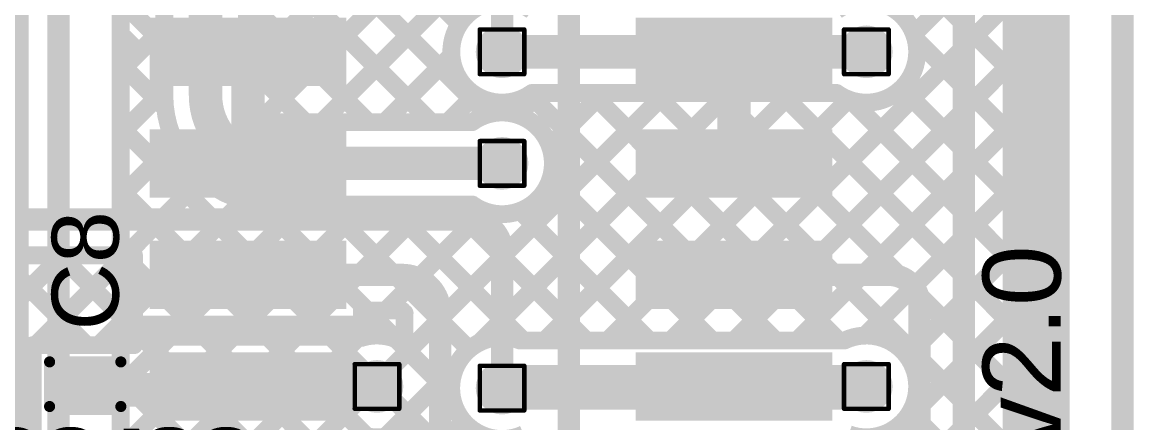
# Model space of a CAD drawing. Header units: inches. Extents: x -17 to 443, y -40 to 218.
# Drawn here: x 104.4 to 117.06, y 146.48 to 151.04 of the extents above; entities that cross this region are included whole.
import ezdxf

# ---------------------------------------------------------------- set-up
doc = ezdxf.new("R2010")
doc.units = ezdxf.units.IN
for name, color, linetype in [('Board Outline', 216, 'Continuous'), ('Bottom Layer', 5, 'Continuous'), ('Drill Drawing', 1, 'Continuous'), ('Fabrication', 76, 'Continuous'), ('Top Layer', 1, 'Continuous'), ('Top Overlay', 2, 'Continuous'), ('Top Paste', 8, 'Continuous'), ('Top Solder', 216, 'Continuous'), ('Via Holes', 16, 'Continuous')]:
    doc.layers.add(name, color=color, linetype=linetype)
doc.styles.add('Arial', font='', dxfattribs={"height": 0.2})
doc.styles.get('Arial').set_extended_font_data('Arial')

# ---------------------------------------------------------------- blocks, each defined once
blk = doc.blocks.new('14_SO_27')
at = {"layer": 'Top Layer'}
for points in [[(-1.75, 4.097), (-1.75, 3.523), (-3.788, 3.523), (-3.788, 4.097)], [(3.788, 4.097), (3.788, 3.523), (1.75, 3.523), (1.75, 4.097)], [(-1.75, 2.827), (-1.75, 2.253), (-3.788, 2.253), (-3.788, 2.827)], [(3.788, 2.827), (3.788, 2.253), (1.75, 2.253), (1.75, 2.827)], [(-1.75, 1.557), (-1.75, 0.983), (-3.788, 0.983), (-3.788, 1.557)], [(3.788, 1.557), (3.788, 0.983), (1.75, 0.983), (1.75, 1.557)], [(-1.75, 0.287), (-1.75, -0.287), (-3.788, -0.287), (-3.788, 0.287)], [(3.788, 0.287), (3.788, -0.287), (1.75, -0.287), (1.75, 0.287)], [(-1.75, -0.983), (-1.75, -1.557), (-3.788, -1.557), (-3.788, -0.983)], [(3.788, -0.983), (3.788, -1.557), (1.75, -1.557), (1.75, -0.983)], [(-1.75, -2.253), (-1.75, -2.827), (-3.788, -2.827), (-3.788, -2.253)], [(3.788, -2.253), (3.788, -2.827), (1.75, -2.827), (1.75, -2.253)], [(-1.75, -3.523), (-1.75, -4.097), (-3.788, -4.097), (-3.788, -3.523)], [(3.788, -3.523), (3.788, -4.097), (1.75, -4.097), (1.75, -3.523)]]:
    blk.add_hatch(color=1, dxfattribs=at).paths.add_polyline_path(points)
at = {"layer": 'Top Paste'}
for points in [[(-1.75, 4.097), (-1.75, 3.523), (-3.788, 3.523), (-3.788, 4.097)], [(3.788, 4.097), (3.788, 3.523), (1.75, 3.523), (1.75, 4.097)], [(-1.75, 2.827), (-1.75, 2.253), (-3.788, 2.253), (-3.788, 2.827)], [(3.788, 2.827), (3.788, 2.253), (1.75, 2.253), (1.75, 2.827)], [(-1.75, 1.557), (-1.75, 0.983), (-3.788, 0.983), (-3.788, 1.557)], [(3.788, 1.557), (3.788, 0.983), (1.75, 0.983), (1.75, 1.557)], [(-1.75, 0.287), (-1.75, -0.287), (-3.788, -0.287), (-3.788, 0.287)], [(3.788, 0.287), (3.788, -0.287), (1.75, -0.287), (1.75, 0.287)], [(-1.75, -0.983), (-1.75, -1.557), (-3.788, -1.557), (-3.788, -0.983)], [(3.788, -0.983), (3.788, -1.557), (1.75, -1.557), (1.75, -0.983)], [(-1.75, -2.253), (-1.75, -2.827), (-3.788, -2.827), (-3.788, -2.253)], [(3.788, -2.253), (3.788, -2.827), (1.75, -2.827), (1.75, -2.253)], [(-1.75, -3.523), (-1.75, -4.097), (-3.788, -4.097), (-3.788, -3.523)], [(3.788, -3.523), (3.788, -4.097), (1.75, -4.097), (1.75, -3.523)]]:
    blk.add_hatch(color=8, dxfattribs=at).paths.add_polyline_path(points)
at = {"layer": 'Top Solder'}
for points in [[(-1.649, 4.199), (-1.649, 3.421), (-3.89, 3.421), (-3.89, 4.199)], [(3.89, 4.199), (3.89, 3.421), (1.649, 3.421), (1.649, 4.199)], [(-1.649, 2.929), (-1.649, 2.151), (-3.89, 2.151), (-3.89, 2.929)], [(3.89, 2.929), (3.89, 2.151), (1.649, 2.151), (1.649, 2.929)], [(-1.649, 1.659), (-1.649, 0.881), (-3.89, 0.881), (-3.89, 1.659)], [(3.89, 1.659), (3.89, 0.881), (1.649, 0.881), (1.649, 1.659)], [(-1.649, 0.389), (-1.649, -0.389), (-3.89, -0.389), (-3.89, 0.389)], [(3.89, 0.389), (3.89, -0.389), (1.649, -0.389), (1.649, 0.389)], [(-1.649, -0.881), (-1.649, -1.659), (-3.89, -1.659), (-3.89, -0.881)], [(3.89, -0.881), (3.89, -1.659), (1.649, -1.659), (1.649, -0.881)], [(-1.649, -2.151), (-1.649, -2.929), (-3.89, -2.929), (-3.89, -2.151)], [(3.89, -2.151), (3.89, -2.929), (1.649, -2.929), (1.649, -2.151)], [(-1.649, -3.421), (-1.649, -4.199), (-3.89, -4.199), (-3.89, -3.421)], [(3.89, -3.421), (3.89, -4.199), (1.649, -4.199), (1.649, -3.421)]]:
    blk.add_hatch(color=216, dxfattribs=at).paths.add_polyline_path(points)
at = {"layer": 'Top Overlay'}
for points, const_width in [([(-1.521, 4.401), (1.521, 4.401)], 0.152), ([(-4.166, 3.962), (-4.039, 3.835)], 0.2), ([(-4.166, 3.708), (-4.166, 3.962)], 0.2), ([(-4.166, 3.708), (-4.039, 3.835)], 0.2), ([(-1.521, -4.401), (1.521, -4.401)], 0.152)]:
    blk.add_lwpolyline(points, dxfattribs=dict(at, const_width=const_width))
for points, const_width in [([(-1.559, 4.401, 1), (-1.483, 4.401, 1)], 0.0762), ([(1.483, 4.401, 1), (1.56, 4.401, 1)], 0.0762), ([(-4.216, 3.962, 1), (-4.116, 3.962, 1)], 0.1), ([(-4.216, 3.962, 1), (-4.116, 3.962, 1)], 0.1), ([(-4.089, 3.835, 1), (-3.989, 3.835, 1)], 0.1), ([(-4.089, 3.835, 1), (-3.989, 3.835, 1)], 0.1), ([(-4.216, 3.708, 1), (-4.116, 3.708, 1)], 0.1), ([(-4.216, 3.708, 1), (-4.116, 3.708, 1)], 0.1), ([(-1.559, -4.401, 1), (-1.483, -4.401, 1)], 0.0762), ([(1.483, -4.401, 1), (1.56, -4.401, 1)], 0.0762)]:
    blk.add_lwpolyline(points, format="xyb", close=True, dxfattribs=dict(at, const_width=const_width))
blk = doc.blocks.new('C___0402_256')
at = {"layer": 'Top Layer'}
for points in [[(-0.699, -0.318), (-0.699, 0.317), (-0.241, 0.317), (-0.241, -0.318)], [(0.241, -0.318), (0.241, 0.317), (0.699, 0.317), (0.699, -0.318)]]:
    blk.add_hatch(color=1, dxfattribs=at).paths.add_polyline_path(points)
at = {"layer": 'Top Paste'}
for points in [[(-0.699, -0.318), (-0.699, 0.317), (-0.241, 0.317), (-0.241, -0.318)], [(0.241, -0.318), (0.241, 0.317), (0.699, 0.317), (0.699, -0.318)]]:
    blk.add_hatch(color=8, dxfattribs=at).paths.add_polyline_path(points)
at = {"layer": 'Top Solder'}
for points in [[(-0.758, -0.377), (-0.758, 0.377), (-0.181, 0.377), (-0.181, -0.377)], [(0.181, -0.377), (0.181, 0.377), (0.758, 0.377), (0.758, -0.377)]]:
    blk.add_hatch(color=216, dxfattribs=at).paths.add_polyline_path(points)
at = {"layer": 'Top Overlay', "const_width": 0.127}
for points in [[(-0.279, 0.406), (-0.787, 0.406)], [(-0.787, -0.406), (-0.787, 0.406)], [(0.787, 0.406), (0.279, 0.406)], [(0.787, -0.406), (0.787, 0.406)], [(-0.279, -0.406), (-0.787, -0.406)], [(0.279, -0.406), (0.787, -0.406)]]:
    blk.add_lwpolyline(points, dxfattribs=at)
at = {"layer": 'Top Overlay', "const_width": 0.0635}
for points in [[(-0.819, 0.406, 1), (-0.756, 0.406, 1)], [(-0.819, 0.406, 1), (-0.756, 0.406, 1)], [(-0.311, 0.406, 1), (-0.248, 0.406, 1)], [(0.248, 0.406, 1), (0.311, 0.406, 1)], [(0.756, 0.406, 1), (0.819, 0.406, 1)], [(0.756, 0.406, 1), (0.819, 0.406, 1)], [(-0.819, -0.406, 1), (-0.756, -0.406, 1)], [(-0.819, -0.406, 1), (-0.756, -0.406, 1)], [(-0.311, -0.406, 1), (-0.248, -0.406, 1)], [(0.248, -0.406, 1), (0.311, -0.406, 1)], [(0.756, -0.406, 1), (0.819, -0.406, 1)], [(0.756, -0.406, 1), (0.819, -0.406, 1)]]:
    blk.add_lwpolyline(points, format="xyb", close=True, dxfattribs=at)

msp = doc.modelspace()

# ---------------------------------------------------------------- hatches: boundary and pattern name
at = {"layer": 'Bottom Layer'}
h = msp.add_hatch(color=5, dxfattribs=at)
edge = h.paths.add_edge_path()
edge.add_arc((109.865, 150.699), 0.3, 0, 360)
h = msp.add_hatch(color=5, dxfattribs=at)
edge = h.paths.add_edge_path()
edge.add_arc((114.016, 150.699), 0.3, 0, 360)
h = msp.add_hatch(color=5, dxfattribs=at)
edge = h.paths.add_edge_path()
edge.add_arc((109.865, 149.429), 0.3, 0, 360)
h = msp.add_hatch(color=5, dxfattribs=at)
edge = h.paths.add_edge_path()
edge.add_arc((108.44, 146.889), 0.3, 0, 360)
h = msp.add_hatch(color=5, dxfattribs=at)
edge = h.paths.add_edge_path()
edge.add_arc((114.016, 146.889), 0.3, 0, 360)
h = msp.add_hatch(color=5, dxfattribs=at)
edge = h.paths.add_edge_path()
edge.add_arc((109.865, 146.87), 0.3, 0, 360)
at = {"layer": 'Top Layer'}
h = msp.add_hatch(color=1, dxfattribs=at)
edge = h.paths.add_edge_path()
edge.add_arc((109.865, 150.699), 0.3, 0, 360)
h = msp.add_hatch(color=1, dxfattribs=at)
edge = h.paths.add_edge_path()
edge.add_arc((114.016, 150.699), 0.3, 0, 360)
h = msp.add_hatch(color=1, dxfattribs=at)
edge = h.paths.add_edge_path()
edge.add_arc((109.865, 149.429), 0.3, 0, 360)
h = msp.add_hatch(color=1, dxfattribs=at)
edge = h.paths.add_edge_path()
edge.add_arc((108.44, 146.889), 0.3, 0, 360)
h = msp.add_hatch(color=1, dxfattribs=at)
edge = h.paths.add_edge_path()
edge.add_arc((114.016, 146.889), 0.3, 0, 360)
h = msp.add_hatch(color=1, dxfattribs=at)
edge = h.paths.add_edge_path()
edge.add_arc((109.865, 146.87), 0.3, 0, 360)
at = {"layer": 'Via Holes'}
h = msp.add_hatch(color=7, dxfattribs=at)
edge = h.paths.add_edge_path()
edge.add_arc((109.865, 150.699), 0.15, 0, 360)
h = msp.add_hatch(color=7, dxfattribs=at)
edge = h.paths.add_edge_path()
edge.add_arc((114.016, 150.699), 0.15, 0, 360)
h = msp.add_hatch(color=7, dxfattribs=at)
edge = h.paths.add_edge_path()
edge.add_arc((109.865, 149.429), 0.15, 0, 360)
h = msp.add_hatch(color=7, dxfattribs=at)
edge = h.paths.add_edge_path()
edge.add_arc((108.44, 146.889), 0.15, 0, 360)
h = msp.add_hatch(color=7, dxfattribs=at)
edge = h.paths.add_edge_path()
edge.add_arc((109.865, 146.87), 0.15, 0, 360)
h = msp.add_hatch(color=7, dxfattribs=at)
edge = h.paths.add_edge_path()
edge.add_arc((114.016, 146.889), 0.15, 0, 360)

# ---------------------------------------------------------------- linework, layer by layer
at = {"layer": 'Board Outline', "const_width": 0.127}
msp.add_lwpolyline([(116.936, 139.403), (116.936, 159.316)], dxfattribs=at)
at = {"layer": 'Bottom Layer'}
for points, const_width in [([(101.352, 165.508), (116.192, 150.667)], 0.203), ([(100.755, 165.386), (116.192, 149.949)], 0.203), ([(106.956, 150.484), (116.157, 159.684)], 0.203), ([(116.192, 159.316), (116.192, 139.385)], 0.203), ([(116.192, 159.316), (116.192, 139.385)], 0.203), ([(105.519, 159.054), (105.519, 139.272)], 0.203), ([(107.123, 149.932), (116.192, 159.001)], 0.203), ([(104.344, 139.564), (104.344, 158.761)], 0.254), ([(104.812, 139.665), (104.812, 158.66)], 0.254), ([(107.809, 149.899), (116.192, 158.283)], 0.203), ([(106.486, 150.202), (106.486, 153.392)], 0.381), ([(107.063, 153.331), (109.379, 151.015)], 0.203), ([(106.017, 150.202), (106.017, 153.053)], 0.203), ([(106.956, 150.202), (106.956, 153.053)], 0.203), ([(106.956, 152.719), (109.693, 149.983)], 0.203), ([(114.559, 150.902), (116.192, 152.535)], 0.203), ([(106.956, 152), (109.057, 149.899)], 0.203), ([(111.788, 147.413), (116.192, 151.817)], 0.203), ([(105.519, 151.283), (106.017, 150.785)], 0.203), ([(106.956, 151.282), (108.339, 149.899)], 0.203), ([(112.507, 147.413), (116.192, 151.099)], 0.203), ([(105.519, 150.483), (106.017, 150.981)], 0.203), ([(109.865, 150.699), (114.016, 150.699)], 0.381), ([(114.577, 150.846), (116.192, 149.231)], 0.203), ([(108.527, 149.899), (109.287, 150.659)], 0.203), ([(105.519, 150.564), (106.025, 150.058)], 0.203), ([(106.956, 150.564), (107.621, 149.899)], 0.203), ([(113.225, 147.413), (116.192, 150.38)], 0.203), ([(105.519, 149.765), (106.017, 150.263)], 0.203), ([(114.42, 150.284), (116.192, 148.512)], 0.203), ([(105.519, 144.017), (111.731, 150.23)], 0.203), ([(109.246, 149.899), (109.556, 150.209)], 0.203), ([(109.61, 147.39), (112.449, 150.23)], 0.203), ([(110.045, 149.98), (110.294, 150.23)], 0.203), ([(110.18, 150.213), (112.981, 147.413)], 0.203), ([(110.204, 150.23), (113.677, 150.23)], 0.203), ([(110.351, 147.413), (113.168, 150.23)], 0.203), ([(110.41, 149.627), (111.013, 150.23)], 0.203), ([(110.882, 150.23), (113.699, 147.413)], 0.203), ([(111.07, 147.413), (113.813, 150.157)], 0.203), ([(111.601, 150.23), (116.192, 145.638)], 0.203), ([(112.319, 150.23), (116.192, 146.357)], 0.203), ([(113.038, 150.23), (116.192, 147.075)], 0.203), ([(113.838, 150.148), (116.192, 147.794)], 0.203), ([(107.259, 149.899), (109.526, 149.899)], 0.203), ([(105.519, 149.846), (109.275, 146.089)], 0.203), ([(105.519, 149.046), (106.138, 149.666)], 0.203), ([(113.999, 147.469), (116.192, 149.662)], 0.203), ([(107.259, 149.429), (109.865, 149.429)], 0.381), ([(105.519, 148.328), (106.45, 149.259)], 0.203), ([(110.418, 149.257), (112.262, 147.413)], 0.203), ([(105.519, 149.128), (108.448, 146.198)], 0.203), ([(105.519, 147.609), (106.917, 149.008)], 0.203), ([(105.519, 145.454), (109.024, 148.96)], 0.203), ([(105.519, 146.173), (108.306, 148.96)], 0.203), ([(105.519, 146.891), (107.587, 148.96)], 0.203), ([(105.519, 144.736), (109.668, 148.885)], 0.203), ([(107.115, 148.968), (109.29, 146.793)], 0.203), ([(107.259, 148.96), (109.526, 148.96)], 0.203), ([(107.842, 148.96), (109.49, 147.312)], 0.203), ([(108.56, 148.96), (110.107, 147.413)], 0.203), ([(109.279, 148.96), (110.825, 147.413)], 0.203), ([(110.069, 148.887), (111.544, 147.413)], 0.203), ([(114.482, 147.233), (116.192, 148.943)], 0.203), ([(105.519, 148.409), (107.992, 145.936)], 0.203), ([(109.009, 141.042), (116.192, 148.225)], 0.203), ([(105.519, 147.691), (115.261, 137.949)], 0.203), ([(109.466, 140.781), (116.192, 147.506)], 0.203), ([(110.066, 147.413), (113.768, 147.413)], 0.203), ([(108.415, 146.195), (109.344, 147.124)], 0.203), ([(105.519, 146.972), (114.678, 137.813)], 0.203), ([(109.874, 146.88), (114.006, 146.88)], 0.508), ([(109.865, 146.87), (109.874, 146.88)], 0.305), ([(114.006, 146.88), (114.016, 146.889)], 0.305), ([(110.185, 140.781), (116.192, 146.788)], 0.203), ([(114.516, 146.596), (116.192, 144.92)], 0.203), ([(109.028, 146.089), (109.428, 146.489)], 0.203)]:
    msp.add_lwpolyline(points, dxfattribs=dict(at, const_width=const_width))
for points, const_width in [([(110.204, 150.23, -1.954384), (110.204, 151.169)], 0.203), ([(113.677, 151.169, -0.611631), (114.595, 150.699)], 0.203), ([(114.595, 150.699, -0.611631), (113.677, 150.23)], 0.203), ([(107.259, 149.429, -0.414214), (106.486, 150.202)], 0.381), ([(107.259, 148.96, -0.414214), (106.017, 150.202)], 0.203), ([(107.259, 149.899, -0.414214), (106.956, 150.202)], 0.203), ([(109.526, 149.899, -0.611631), (110.444, 149.429)], 0.203), ([(110.444, 149.429, -0.611631), (109.526, 148.96)], 0.203), ([(113.768, 147.413, -0.550618), (114.595, 146.889)], 0.203), ([(110.113, 146.346, -1.506724), (110.066, 147.413)], 0.203), ([(114.595, 146.889, -0.522569), (113.814, 146.346)], 0.203)]:
    msp.add_lwpolyline(points, format="xyb", dxfattribs=dict(at, const_width=const_width))
for points, const_width in [([(109.328, 151.015, 1), (109.43, 151.015, 1)], 0.102), ([(116.141, 151.099, 1), (116.243, 151.099, 1)], 0.102), ([(105.966, 150.981, 1), (106.067, 150.981, 1)], 0.102), ([(114.508, 150.902, 1), (114.61, 150.902, 1)], 0.102), ([(105.966, 150.785, 1), (106.067, 150.785, 1)], 0.102), ([(109.769, 150.699, 1), (109.96, 150.699, 1)], 0.191), ([(113.921, 150.699, 1), (114.111, 150.699, 1)], 0.191), ([(114.526, 150.846, 1), (114.627, 150.846, 1)], 0.102), ([(109.236, 150.659, 1), (109.338, 150.659, 1)], 0.102), ([(114.545, 150.699, 1), (114.646, 150.699, 1)], 0.102), ([(114.545, 150.699, 1), (114.646, 150.699, 1)], 0.102), ([(116.141, 150.667, 1), (116.243, 150.667, 1)], 0.102), ([(105.468, 150.564, 1), (105.57, 150.564, 1)], 0.102), ([(106.906, 150.564, 1), (107.007, 150.564, 1)], 0.102), ([(105.468, 150.483, 1), (105.57, 150.483, 1)], 0.102), ([(106.906, 150.484, 1), (107.007, 150.484, 1)], 0.102), ([(116.141, 150.38, 1), (116.243, 150.38, 1)], 0.102), ([(105.966, 150.263, 1), (106.067, 150.263, 1)], 0.102), ([(106.391, 150.202, 1), (106.582, 150.202, 1)], 0.191), ([(106.391, 150.202, 1), (106.582, 150.202, 1)], 0.191), ([(114.369, 150.284, 1), (114.471, 150.284, 1)], 0.102), ([(105.966, 150.202, 1), (106.067, 150.202, 1)], 0.102), ([(105.966, 150.202, 1), (106.067, 150.202, 1)], 0.102), ([(106.906, 150.202, 1), (107.007, 150.202, 1)], 0.102), ([(106.906, 150.202, 1), (107.007, 150.202, 1)], 0.102), ([(109.505, 150.209, 1), (109.606, 150.209, 1)], 0.102), ([(110.129, 150.213, 1), (110.231, 150.213, 1)], 0.102), ([(110.153, 150.23, 1), (110.254, 150.23, 1)], 0.102), ([(110.153, 150.23, 1), (110.254, 150.23, 1)], 0.102), ([(110.243, 150.23, 1), (110.345, 150.23, 1)], 0.102), ([(110.832, 150.23, 1), (110.933, 150.23, 1)], 0.102), ([(110.962, 150.23, 1), (111.063, 150.23, 1)], 0.102), ([(111.55, 150.23, 1), (111.652, 150.23, 1)], 0.102), ([(111.68, 150.23, 1), (111.782, 150.23, 1)], 0.102), ([(112.269, 150.23, 1), (112.37, 150.23, 1)], 0.102), ([(112.399, 150.23, 1), (112.5, 150.23, 1)], 0.102), ([(112.987, 150.23, 1), (113.089, 150.23, 1)], 0.102), ([(113.117, 150.23, 1), (113.219, 150.23, 1)], 0.102), ([(113.626, 150.23, 1), (113.728, 150.23, 1)], 0.102), ([(113.626, 150.23, 1), (113.728, 150.23, 1)], 0.102), ([(113.763, 150.157, 1), (113.864, 150.157, 1)], 0.102), ([(113.787, 150.148, 1), (113.888, 150.148, 1)], 0.102), ([(105.974, 150.058, 1), (106.076, 150.058, 1)], 0.102), ([(107.072, 149.932, 1), (107.174, 149.932, 1)], 0.102), ([(107.209, 149.899, 1), (107.31, 149.899, 1)], 0.102), ([(107.209, 149.899, 1), (107.31, 149.899, 1)], 0.102), ([(107.57, 149.899, 1), (107.671, 149.899, 1)], 0.102), ([(107.758, 149.899, 1), (107.859, 149.899, 1)], 0.102), ([(108.288, 149.899, 1), (108.39, 149.899, 1)], 0.102), ([(108.476, 149.899, 1), (108.578, 149.899, 1)], 0.102), ([(109.007, 149.899, 1), (109.108, 149.899, 1)], 0.102), ([(109.195, 149.899, 1), (109.296, 149.899, 1)], 0.102), ([(109.475, 149.899, 1), (109.577, 149.899, 1)], 0.102), ([(109.475, 149.899, 1), (109.577, 149.899, 1)], 0.102), ([(109.642, 149.983, 1), (109.743, 149.983, 1)], 0.102), ([(109.994, 149.98, 1), (110.096, 149.98, 1)], 0.102), ([(116.141, 149.949, 1), (116.243, 149.949, 1)], 0.102), ([(105.468, 149.846, 1), (105.57, 149.846, 1)], 0.102), ([(105.468, 149.765, 1), (105.57, 149.765, 1)], 0.102), ([(106.088, 149.666, 1), (106.189, 149.666, 1)], 0.102), ([(110.359, 149.627, 1), (110.46, 149.627, 1)], 0.102), ([(116.141, 149.662, 1), (116.243, 149.662, 1)], 0.102), ([(107.164, 149.429, 1), (107.355, 149.429, 1)], 0.191), ([(107.164, 149.429, 1), (107.355, 149.429, 1)], 0.191), ([(109.769, 149.429, 1), (109.96, 149.429, 1)], 0.191), ([(110.393, 149.429, 1), (110.495, 149.429, 1)], 0.102), ([(110.393, 149.429, 1), (110.495, 149.429, 1)], 0.102), ([(106.399, 149.259, 1), (106.501, 149.259, 1)], 0.102), ([(110.367, 149.257, 1), (110.469, 149.257, 1)], 0.102), ([(105.468, 149.128, 1), (105.57, 149.128, 1)], 0.102), ([(116.141, 149.231, 1), (116.243, 149.231, 1)], 0.102), ([(105.468, 149.046, 1), (105.57, 149.046, 1)], 0.102), ([(106.866, 149.008, 1), (106.968, 149.008, 1)], 0.102), ([(107.064, 148.968, 1), (107.166, 148.968, 1)], 0.102), ([(107.209, 148.96, 1), (107.31, 148.96, 1)], 0.102), ([(107.209, 148.96, 1), (107.31, 148.96, 1)], 0.102), ([(107.537, 148.96, 1), (107.638, 148.96, 1)], 0.102), ([(107.791, 148.96, 1), (107.893, 148.96, 1)], 0.102), ([(108.255, 148.96, 1), (108.357, 148.96, 1)], 0.102), ([(108.51, 148.96, 1), (108.611, 148.96, 1)], 0.102), ([(108.973, 148.96, 1), (109.075, 148.96, 1)], 0.102), ([(109.228, 148.96, 1), (109.33, 148.96, 1)], 0.102), ([(109.475, 148.96, 1), (109.577, 148.96, 1)], 0.102), ([(109.475, 148.96, 1), (109.577, 148.96, 1)], 0.102), ([(109.617, 148.885, 1), (109.718, 148.885, 1)], 0.102), ([(110.019, 148.887, 1), (110.12, 148.887, 1)], 0.102), ([(116.141, 148.943, 1), (116.243, 148.943, 1)], 0.102), ([(116.141, 148.512, 1), (116.243, 148.512, 1)], 0.102), ([(105.468, 148.409, 1), (105.57, 148.409, 1)], 0.102), ([(105.468, 148.328, 1), (105.57, 148.328, 1)], 0.102), ([(116.141, 148.225, 1), (116.243, 148.225, 1)], 0.102), ([(116.141, 147.794, 1), (116.243, 147.794, 1)], 0.102), ([(105.468, 147.691, 1), (105.57, 147.691, 1)], 0.102), ([(105.468, 147.609, 1), (105.57, 147.609, 1)], 0.102), ([(113.948, 147.469, 1), (114.05, 147.469, 1)], 0.102), ([(116.141, 147.506, 1), (116.243, 147.506, 1)], 0.102), ([(109.559, 147.39, 1), (109.661, 147.39, 1)], 0.102), ([(110.015, 147.413, 1), (110.117, 147.413, 1)], 0.102), ([(110.015, 147.413, 1), (110.117, 147.413, 1)], 0.102), ([(110.056, 147.413, 1), (110.158, 147.413, 1)], 0.102), ([(110.301, 147.413, 1), (110.402, 147.413, 1)], 0.102), ([(110.775, 147.413, 1), (110.876, 147.413, 1)], 0.102), ([(111.019, 147.413, 1), (111.121, 147.413, 1)], 0.102), ([(111.493, 147.413, 1), (111.595, 147.413, 1)], 0.102), ([(111.737, 147.413, 1), (111.839, 147.413, 1)], 0.102), ([(112.211, 147.413, 1), (112.313, 147.413, 1)], 0.102), ([(112.456, 147.413, 1), (112.557, 147.413, 1)], 0.102), ([(112.93, 147.413, 1), (113.031, 147.413, 1)], 0.102), ([(113.174, 147.413, 1), (113.276, 147.413, 1)], 0.102), ([(113.648, 147.413, 1), (113.75, 147.413, 1)], 0.102), ([(113.717, 147.413, 1), (113.819, 147.413, 1)], 0.102), ([(113.717, 147.413, 1), (113.819, 147.413, 1)], 0.102), ([(109.439, 147.312, 1), (109.541, 147.312, 1)], 0.102), ([(114.431, 147.233, 1), (114.533, 147.233, 1)], 0.102), ([(109.293, 147.124, 1), (109.395, 147.124, 1)], 0.102), ([(105.468, 146.972, 1), (105.57, 146.972, 1)], 0.102), ([(109.747, 146.88, 1), (110.001, 146.88, 1)], 0.254), ([(113.879, 146.88, 1), (114.133, 146.88, 1)], 0.254), ([(116.141, 147.075, 1), (116.243, 147.075, 1)], 0.102), ([(105.468, 146.891, 1), (105.57, 146.891, 1)], 0.102), ([(109.788, 146.87, 1), (109.941, 146.87, 1)], 0.152), ([(109.798, 146.88, 1), (109.951, 146.88, 1)], 0.152), ([(113.93, 146.88, 1), (114.082, 146.88, 1)], 0.152), ([(113.94, 146.889, 1), (114.092, 146.889, 1)], 0.152), ([(114.545, 146.889, 1), (114.646, 146.889, 1)], 0.102), ([(114.545, 146.889, 1), (114.646, 146.889, 1)], 0.102), ([(109.24, 146.793, 1), (109.341, 146.793, 1)], 0.102), ([(116.141, 146.788, 1), (116.243, 146.788, 1)], 0.102), ([(114.465, 146.596, 1), (114.567, 146.596, 1)], 0.102), ([(109.377, 146.489, 1), (109.479, 146.489, 1)], 0.102)]:
    msp.add_lwpolyline(points, format="xyb", close=True, dxfattribs=dict(at, const_width=const_width))
at = {"layer": 'Drill Drawing', "const_width": 0.0508}
for points in [[(109.611, 150.953), (110.119, 150.953)], [(109.611, 150.445), (109.611, 150.953)], [(110.119, 150.445), (110.119, 150.953)], [(113.762, 150.953), (114.27, 150.953)], [(113.762, 150.445), (113.762, 150.953)], [(114.27, 150.445), (114.27, 150.953)], [(109.611, 150.445), (110.119, 150.445)], [(113.762, 150.445), (114.27, 150.445)], [(109.611, 149.683), (110.119, 149.683)], [(109.611, 149.175), (109.611, 149.683)], [(110.119, 149.175), (110.119, 149.683)], [(109.611, 149.175), (110.119, 149.175)], [(108.186, 147.143), (108.694, 147.143)], [(108.186, 146.635), (108.186, 147.143)], [(108.694, 146.635), (108.694, 147.143)], [(109.611, 147.124), (110.119, 147.124)], [(109.611, 146.616), (109.611, 147.124)], [(110.119, 146.616), (110.119, 147.124)], [(113.762, 147.143), (114.27, 147.143)], [(113.762, 146.635), (113.762, 147.143)], [(114.27, 146.635), (114.27, 147.143)], [(108.186, 146.635), (108.694, 146.635)], [(109.611, 146.616), (110.119, 146.616)], [(113.762, 146.635), (114.27, 146.635)]]:
    msp.add_lwpolyline(points, dxfattribs=at)
at = {"layer": 'Drill Drawing', "const_width": 0.0254}
for points in [[(109.598, 150.953, 1), (109.623, 150.953, 1)], [(109.598, 150.953, 1), (109.623, 150.953, 1)], [(110.106, 150.953, 1), (110.131, 150.953, 1)], [(110.106, 150.953, 1), (110.131, 150.953, 1)], [(113.749, 150.953, 1), (113.775, 150.953, 1)], [(113.749, 150.953, 1), (113.775, 150.953, 1)], [(114.257, 150.953, 1), (114.283, 150.953, 1)], [(114.257, 150.953, 1), (114.283, 150.953, 1)], [(109.598, 150.445, 1), (109.623, 150.445, 1)], [(109.598, 150.445, 1), (109.623, 150.445, 1)], [(110.106, 150.445, 1), (110.131, 150.445, 1)], [(110.106, 150.445, 1), (110.131, 150.445, 1)], [(113.749, 150.445, 1), (113.775, 150.445, 1)], [(113.749, 150.445, 1), (113.775, 150.445, 1)], [(114.257, 150.445, 1), (114.283, 150.445, 1)], [(114.257, 150.445, 1), (114.283, 150.445, 1)], [(109.598, 149.683, 1), (109.623, 149.683, 1)], [(109.598, 149.683, 1), (109.623, 149.683, 1)], [(110.106, 149.683, 1), (110.131, 149.683, 1)], [(110.106, 149.683, 1), (110.131, 149.683, 1)], [(109.598, 149.175, 1), (109.623, 149.175, 1)], [(109.598, 149.175, 1), (109.623, 149.175, 1)], [(110.106, 149.175, 1), (110.131, 149.175, 1)], [(110.106, 149.175, 1), (110.131, 149.175, 1)], [(108.173, 147.143, 1), (108.198, 147.143, 1)], [(108.173, 147.143, 1), (108.198, 147.143, 1)], [(108.681, 147.143, 1), (108.706, 147.143, 1)], [(108.681, 147.143, 1), (108.706, 147.143, 1)], [(109.598, 147.124, 1), (109.623, 147.124, 1)], [(109.598, 147.124, 1), (109.623, 147.124, 1)], [(110.106, 147.124, 1), (110.131, 147.124, 1)], [(110.106, 147.124, 1), (110.131, 147.124, 1)], [(113.749, 147.143, 1), (113.775, 147.143, 1)], [(113.749, 147.143, 1), (113.775, 147.143, 1)], [(114.257, 147.143, 1), (114.283, 147.143, 1)], [(114.257, 147.143, 1), (114.283, 147.143, 1)], [(108.173, 146.635, 1), (108.198, 146.635, 1)], [(108.173, 146.635, 1), (108.198, 146.635, 1)], [(108.681, 146.635, 1), (108.706, 146.635, 1)], [(108.681, 146.635, 1), (108.706, 146.635, 1)], [(109.598, 146.616, 1), (109.623, 146.616, 1)], [(109.598, 146.616, 1), (109.623, 146.616, 1)], [(110.106, 146.616, 1), (110.131, 146.616, 1)], [(110.106, 146.616, 1), (110.131, 146.616, 1)], [(113.749, 146.635, 1), (113.775, 146.635, 1)], [(113.749, 146.635, 1), (113.775, 146.635, 1)], [(114.257, 146.635, 1), (114.283, 146.635, 1)], [(114.257, 146.635, 1), (114.283, 146.635, 1)]]:
    msp.add_lwpolyline(points, format="xyb", close=True, dxfattribs=at)
at = {"layer": 'Fabrication', "const_width": 0.254}
msp.add_lwpolyline([(116.936, 139.403), (116.936, 159.316)], dxfattribs=at)
at = {"layer": 'Top Layer'}
for points, const_width in [([(115.95, 139.31), (115.95, 153.755)], 0.762), ([(115.126, 140.875), (115.126, 152.079)], 0.254), ([(109.865, 150.699), (109.865, 151.39)], 0.254), ([(110.627, 143.537), (110.627, 151.39)], 0.254), ([(106.969, 149.429), (106.969, 150.699)], 0.381), ([(112.507, 149.429), (112.507, 150.699)], 0.381), ([(112.507, 150.699), (114.016, 150.699)], 0.381), ([(106.969, 149.429), (109.865, 149.429)], 0.254), ([(100.113, 148.789), (109.494, 148.789)], 0.254), ([(102.883, 146.411), (104.855, 148.382)], 0.203), ([(104.204, 148.382), (105.67, 148.382)], 0.203), ([(104.55, 147.359), (105.573, 148.382)], 0.203), ([(104.827, 148.382), (105.754, 147.456)], 0.203), ([(105.546, 148.382), (105.67, 148.258)], 0.203), ([(105.67, 147.593), (105.67, 148.382)], 0.203), ([(109.865, 146.87), (109.865, 148.419)], 0.254), ([(104.241, 148.25), (105.132, 147.359)], 0.203), ([(106.969, 148.159), (108.725, 148.159)], 0.254), ([(112.507, 148.159), (114.279, 148.159)], 0.254), ([(114.622, 141.594), (114.622, 147.817)], 0.254), ([(104.05, 147.723), (104.518, 147.255)], 0.203), ([(105.269, 147.359), (105.67, 147.761)], 0.203), ([(108.239, 147.456), (108.536, 147.753)], 0.203), ([(108.267, 147.753), (108.725, 147.753)], 0.203), ([(108.267, 147.593), (108.267, 147.753)], 0.203), ([(108.33, 147.753), (108.656, 147.427)], 0.203), ([(108.754, 147.376), (108.754, 147.725)], 0.203), ([(109.16, 142.158), (109.16, 147.725)], 0.254), ([(103.416, 147.638), (104.518, 146.536)], 0.203), ([(105.67, 147.593), (108.267, 147.593)], 0.203), ([(106.084, 147.456), (106.221, 147.593)], 0.203), ([(106.335, 147.593), (106.472, 147.456)], 0.203), ([(106.802, 147.456), (106.939, 147.593)], 0.203), ([(107.053, 147.593), (107.19, 147.456)], 0.203), ([(107.52, 147.456), (107.658, 147.593)], 0.203), ([(107.772, 147.593), (107.909, 147.456)], 0.203), ([(104.518, 147.359), (105.67, 147.359)], 0.203), ([(104.518, 146.343), (104.518, 147.359)], 0.203), ([(105.67, 147.456), (108.267, 147.456)], 0.203), ([(105.67, 147.359), (105.67, 147.456)], 0.203), ([(103.95, 146.759), (104.518, 147.327)], 0.203), ([(106.969, 146.889), (108.44, 146.889)], 0.508), ([(105.115, 146.851), (106.93, 146.851)], 0.381), ([(112.507, 146.889), (114.016, 146.889)], 0.305), ([(104.242, 146.333), (104.518, 146.609)], 0.203), ([(108.754, 146.129), (108.754, 146.403)], 0.203)]:
    msp.add_lwpolyline(points, dxfattribs=dict(at, const_width=const_width))
for points, const_width in [([(106.873, 150.699, 1), (107.064, 150.699, 1)], 0.191), ([(112.412, 150.699, 1), (112.602, 150.699, 1)], 0.191), ([(112.412, 150.699, 1), (112.602, 150.699, 1)], 0.191), ([(113.921, 150.699, 1), (114.111, 150.699, 1)], 0.191), ([(109.801, 150.699, 1), (109.928, 150.699, 1)], 0.127), ([(106.873, 149.429, 1), (107.064, 149.429, 1)], 0.191), ([(112.412, 149.429, 1), (112.602, 149.429, 1)], 0.191), ([(106.905, 149.429, 1), (107.032, 149.429, 1)], 0.127), ([(109.801, 149.429, 1), (109.928, 149.429, 1)], 0.127), ([(109.431, 148.789, 1), (109.558, 148.789, 1)], 0.127), ([(109.431, 148.789, 1), (109.558, 148.789, 1)], 0.127), ([(104.776, 148.382, 1), (104.878, 148.382, 1)], 0.102), ([(104.804, 148.382, 1), (104.906, 148.382, 1)], 0.102), ([(105.495, 148.382, 1), (105.596, 148.382, 1)], 0.102), ([(105.522, 148.382, 1), (105.624, 148.382, 1)], 0.102), ([(105.619, 148.382, 1), (105.721, 148.382, 1)], 0.102), ([(105.619, 148.382, 1), (105.721, 148.382, 1)], 0.102), ([(109.801, 148.419, 1), (109.928, 148.419, 1)], 0.127), ([(109.801, 148.419, 1), (109.928, 148.419, 1)], 0.127), ([(105.619, 148.258, 1), (105.721, 148.258, 1)], 0.102), ([(106.905, 148.159, 1), (107.032, 148.159, 1)], 0.127), ([(108.662, 148.159, 1), (108.789, 148.159, 1)], 0.127), ([(108.662, 148.159, 1), (108.789, 148.159, 1)], 0.127), ([(112.443, 148.159, 1), (112.57, 148.159, 1)], 0.127), ([(114.215, 148.159, 1), (114.342, 148.159, 1)], 0.127), ([(114.215, 148.159, 1), (114.342, 148.159, 1)], 0.127), ([(114.558, 147.817, 1), (114.685, 147.817, 1)], 0.127), ([(114.558, 147.817, 1), (114.685, 147.817, 1)], 0.127), ([(105.619, 147.761, 1), (105.721, 147.761, 1)], 0.102), ([(108.216, 147.753, 1), (108.318, 147.753, 1)], 0.102), ([(108.216, 147.753, 1), (108.318, 147.753, 1)], 0.102), ([(108.279, 147.753, 1), (108.381, 147.753, 1)], 0.102), ([(108.485, 147.753, 1), (108.587, 147.753, 1)], 0.102), ([(108.675, 147.753, 1), (108.776, 147.753, 1)], 0.102), ([(108.703, 147.725, 1), (108.805, 147.725, 1)], 0.102), ([(109.097, 147.725, 1), (109.224, 147.725, 1)], 0.127), ([(109.097, 147.725, 1), (109.224, 147.725, 1)], 0.127), ([(105.619, 147.593, 1), (105.721, 147.593, 1)], 0.102), ([(105.619, 147.593, 1), (105.721, 147.593, 1)], 0.102), ([(106.17, 147.593, 1), (106.272, 147.593, 1)], 0.102), ([(106.284, 147.593, 1), (106.386, 147.593, 1)], 0.102), ([(106.888, 147.593, 1), (106.99, 147.593, 1)], 0.102), ([(107.002, 147.593, 1), (107.104, 147.593, 1)], 0.102), ([(107.607, 147.593, 1), (107.708, 147.593, 1)], 0.102), ([(107.721, 147.593, 1), (107.822, 147.593, 1)], 0.102), ([(108.216, 147.593, 1), (108.318, 147.593, 1)], 0.102), ([(108.216, 147.593, 1), (108.318, 147.593, 1)], 0.102), ([(104.467, 147.359, 1), (104.569, 147.359, 1)], 0.102), ([(104.467, 147.359, 1), (104.569, 147.359, 1)], 0.102), ([(104.499, 147.359, 1), (104.601, 147.359, 1)], 0.102), ([(105.081, 147.359, 1), (105.182, 147.359, 1)], 0.102), ([(105.218, 147.359, 1), (105.32, 147.359, 1)], 0.102), ([(105.619, 147.456, 1), (105.721, 147.456, 1)], 0.102), ([(105.619, 147.456, 1), (105.721, 147.456, 1)], 0.102), ([(105.619, 147.359, 1), (105.721, 147.359, 1)], 0.102), ([(105.619, 147.359, 1), (105.721, 147.359, 1)], 0.102), ([(105.703, 147.456, 1), (105.804, 147.456, 1)], 0.102), ([(106.033, 147.456, 1), (106.134, 147.456, 1)], 0.102), ([(106.421, 147.456, 1), (106.523, 147.456, 1)], 0.102), ([(106.751, 147.456, 1), (106.853, 147.456, 1)], 0.102), ([(107.14, 147.456, 1), (107.241, 147.456, 1)], 0.102), ([(107.47, 147.456, 1), (107.571, 147.456, 1)], 0.102), ([(107.858, 147.456, 1), (107.96, 147.456, 1)], 0.102), ([(108.188, 147.456, 1), (108.29, 147.456, 1)], 0.102), ([(108.216, 147.456, 1), (108.318, 147.456, 1)], 0.102), ([(108.216, 147.443, 1), (108.318, 147.443, 1)], 0.102), ([(108.605, 147.427, 1), (108.707, 147.427, 1)], 0.102), ([(108.703, 147.376, 1), (108.805, 147.376, 1)], 0.102), ([(108.703, 147.376, 1), (108.805, 147.376, 1)], 0.102), ([(104.467, 147.327, 1), (104.569, 147.327, 1)], 0.102), ([(104.467, 147.255, 1), (104.569, 147.255, 1)], 0.102), ([(106.842, 146.889, 1), (107.096, 146.889, 1)], 0.254), ([(108.313, 146.889, 1), (108.567, 146.889, 1)], 0.254), ([(105.02, 146.851, 1), (105.21, 146.851, 1)], 0.191), ([(106.835, 146.851, 1), (107.026, 146.851, 1)], 0.191), ([(106.854, 146.851, 1), (107.007, 146.851, 1)], 0.152), ([(106.892, 146.889, 1), (107.045, 146.889, 1)], 0.152), ([(108.363, 146.889, 1), (108.516, 146.889, 1)], 0.152), ([(108.402, 146.851, 1), (108.554, 146.851, 1)], 0.152), ([(109.801, 146.87, 1), (109.928, 146.87, 1)], 0.127), ([(112.431, 146.889, 1), (112.583, 146.889, 1)], 0.152), ([(113.94, 146.889, 1), (114.092, 146.889, 1)], 0.152), ([(104.467, 146.609, 1), (104.569, 146.609, 1)], 0.102), ([(104.467, 146.536, 1), (104.569, 146.536, 1)], 0.102), ([(108.703, 146.403, 1), (108.805, 146.403, 1)], 0.102), ([(108.703, 146.403, 1), (108.805, 146.403, 1)], 0.102)]:
    msp.add_lwpolyline(points, format="xyb", close=True, dxfattribs=dict(at, const_width=const_width))
for points, const_width in [([(109.494, 148.789, -0.414214), (109.865, 148.419)], 0.254), ([(108.725, 148.159, -0.414214), (109.16, 147.725)], 0.254), ([(114.279, 148.159, -0.414214), (114.622, 147.817)], 0.254), ([(108.267, 147.443, -0.222426), (108.754, 147.376)], 0.203), ([(106.969, 146.889, -0.414214), (106.93, 146.851)], 0.305), ([(108.44, 146.889, -0.414214), (108.478, 146.851)], 0.305), ([(108.754, 146.403, -0.222426), (108.267, 146.336)], 0.203)]:
    msp.add_lwpolyline(points, format="xyb", dxfattribs=dict(at, const_width=const_width))

# ---------------------------------------------------------------- block references
msp.add_blockref('14_SO_27', (109.738, 146.889))
at = {"rotation": 270}
msp.add_blockref('C___0402_256', (105.115, 146.381), dxfattribs=at)

# ---------------------------------------------------------------- texts
at = {"layer": 'Fabrication', "style": 'Arial'}
msp.add_text('Thickness : 0.20mm', height=1.524, dxfattribs=at).set_placement((88.138, 145.237))
at = {"layer": 'Top Overlay', "style": 'Arial'}
for s, height, p in [('C8', 0.762, (105.496, 147.525)), ('Rev-v2.0', 0.889, (116.23, 143.527))]:
    msp.add_text(s, height=height, rotation=90, dxfattribs=at).set_placement(p)

doc.saveas('drawing.dxf')
